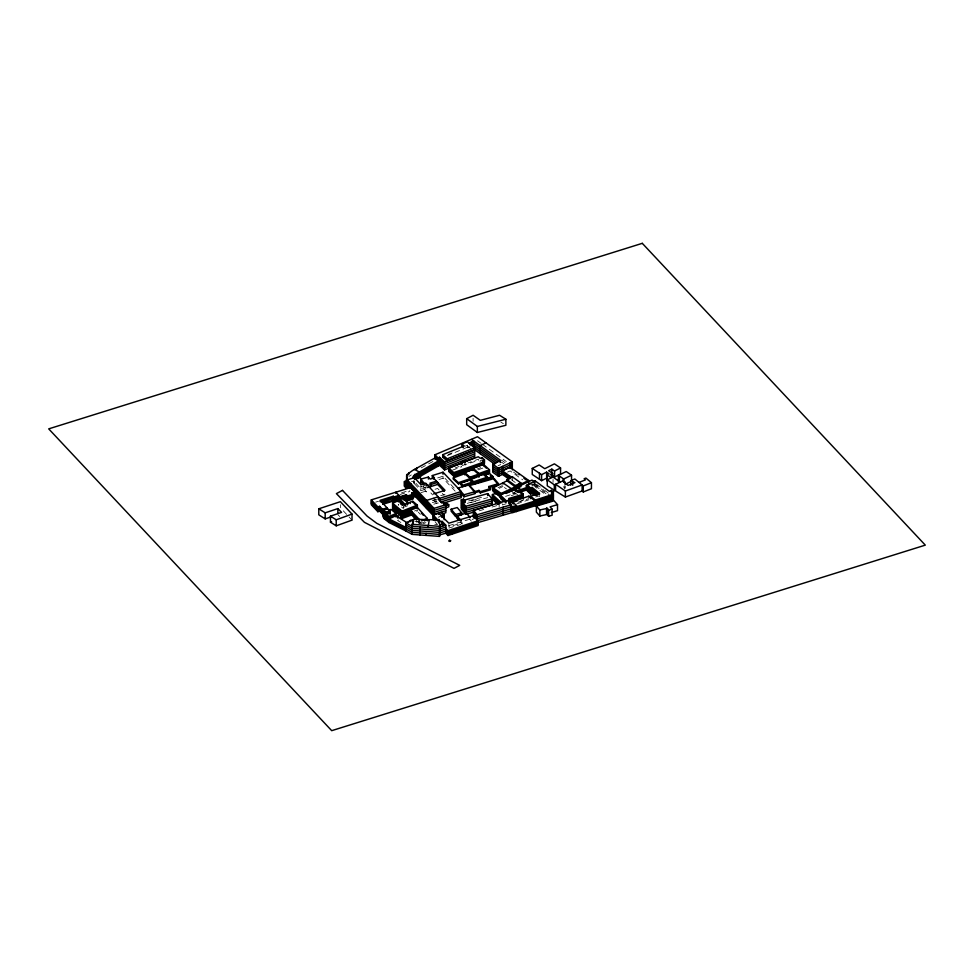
<?xml version="1.0" encoding="UTF-8"?>
<svg xmlns="http://www.w3.org/2000/svg" width="974" height="974" viewBox="0 0 974 974"><rect width="100%" height="100%" fill="white"/><g stroke="black" fill="none" stroke-linecap="round" stroke-linejoin="round"><path stroke-width="0.73" stroke-dasharray="4.87 3.65" d="M408.91 476.432L411.308 474.922M398.427 519.946L397.575 520.457L402.579 523.549M531.427 483.421L534.19 485.076L534.19 486.282L537.198 484.614L537.198 485.819L535.25 486.976L544.661 493.915M421.158 467.897L435.001 460.385M498.031 487.755L502.949 485.259L502.949 486.476L506.492 488.948M499.26 488.339L502.949 486.476M531.865 485.003L535.25 483.348L535.25 486.976M534.19 485.076L535.25 484.553L549.373 494.975M498.091 465.742L500.758 464.513M507.588 472.086L510.145 470.917L522.697 479.829M419.003 523.208L421.766 522.003M420.378 523.817L424.53 522.003M423.142 523.817L425.918 522.612M464.829 446.311L467.544 445.179M447.2 455.686L468.896 446.628M462.236 465.56L478.392 460.361L478.392 459.156L467.946 462.954M419.831 522.417L418.93 522.782L416.446 521.273L416.446 522.478M448.077 454.541L452.119 452.898M469.967 446.762L467.313 447.821L467.313 443.791M414.583 511.021L417.371 509.926L417.371 511.131L414.583 512.227M476.931 469.103L480.803 467.63M478.222 469.821L483.384 467.861M455.199 467.934L459.095 466.522M452.606 470.089L461.688 466.789L460.994 466.083M403.382 507.344L407.497 505.847M482.081 460.032L480.145 460.714L480.145 461.932M506.127 503.728L502.523 504.958L502.523 503.753M518.131 502.231L528.943 498.554M516.78 503.899L528.943 499.759M505.591 496.387L515.465 493.051L518.058 495.328M511.228 495.681L514.053 494.731M441.392 515.952L438.811 516.792L438.811 517.998M535.639 496.996L539.45 495.778L539.45 496.983M411.503 481.74L414.352 480.852L414.352 484.468L413.597 482.118M437.667 477.905L443.024 476.225L456.161 490.226M439.006 479.5L443.024 478.246L455.15 491.152M420.926 486.647L425.687 485.149M401.495 492.844L409.884 490.214M375.635 502.146L378.521 501.245M400.095 494.488L409.884 491.432M426.417 487.937L425.687 487.17L420.926 488.656L414.352 481.655M414.352 483.664L420.926 490.665L425.687 489.179L426.417 491.967L421.632 486.136M420.926 492.674L425.687 491.188L425.687 487.17M435.049 489.265L437.643 488.449L441.344 492.406M440.735 495.693L445.057 494.342M432.334 500.624L436.669 499.26M432.334 502.633L436.669 501.281M433.783 504.191L438.117 502.84L438.117 504.849L433.527 499.966M448.844 525.631L471.392 518.74L471.392 519.946L473.218 519.349L473.218 518.131M448.844 528.042L460.897 524.438M479.147 510.814L486.306 508.72M492.028 507.052L497.751 505.372M520.372 501.147L523.282 500.307M468.64 500.953L483.274 496.837M467.167 503.363L487.67 497.617M471.562 500.648L476.858 499.248L478.161 500.66M475.458 501.367L470.052 502.767L468.457 500.782M415.07 521.321L420.731 521.589M434.757 524.28L437.557 524.414M531.427 484.626L533.265 485.722M500.831 422.095L503.351 423.678M511.216 491.03L514.442 493.063M512.287 492.917L514.442 494.268L514.442 491.858M534.081 483.834L537.198 485.819M513.493 472.086L519.081 476.055M563.24 486.757L565.31 488.242L565.31 485.222M477.503 440.759L481.156 443.377M482.361 444.254L506.346 461.566M501.561 460.118L505.153 462.711M501.561 462.126L503.96 463.855M511.313 479.634L516.086 483.092M536.418 484.224L543.48 489.423M544.661 490.299L548.192 492.905M535.25 485.758L549.373 496.18M467.313 445.812L470.771 448.637M337.844 514.637L339.707 516.524M442.281 493.392L444.132 495.364M433.527 497.958L438.117 502.84M417.797 521.455L419.831 523.622L419.831 521.212L418.93 521.577L418.93 523.988M343.286 510.826L348.132 515.989M349.106 517.024L352.016 520.128M460.483 522.149L462.236 524.036L462.236 522.831L448.844 526.837L448.844 524.426M435.135 521.906L437.07 523.963M469.358 518.923L471.392 521.151M418.357 512.214L420.342 514.394M430.861 492.941L432.639 494.938M423.252 486.148L425.687 489.179M414.352 483.262L413.597 480.913L413.597 483.335L413.244 481.059M564.336 485.685L564.336 488.704M553.049 479.366L553.049 482.373M515.465 493.051L515.465 494.256M512.421 479.232L512.421 480.438M499.175 504.958L499.175 506.967M473.096 418.284L473.096 421.304M465.341 463.904L465.341 465.109M464.708 463.32L464.708 464.525M443.024 476.225L443.024 478.246M420.926 484.638L420.926 490.665M403.382 506.127L403.382 508.55L398.329 504.337L398.329 505.543M340.376 504.715L340.376 507.734"/><path stroke-width="1.46" d="M472.524 483.214L472.524 480.803L470.357 478.672L484.273 474.021L487.511 477.102L487.511 479.512L473.51 484.188L472.524 483.214L462.674 486.55L460.617 484.443L460.617 483.238L470.357 479.878L473.51 482.982L492.856 476.456L492.856 477.662L487.511 479.512M406.572 481.387L406.694 474.728L412.501 470.552L435.001 457.963L437.983 461.116L419.392 472.013L419.392 473.218L437.983 462.321M429.23 519.994L428.012 527.494M437.557 520.384L440.041 524.73L439.493 536.394L412.197 534.373L412.197 524.316L413.658 519.252L439.091 519.921L442.927 523.939L442.927 525.948M438.811 514.382L438.811 513.176L448.844 523.221L473.218 515.721L478.124 520.7L478.124 525.522L448.003 535.505L445.788 533.216L445.788 525.169L440.041 526.739L439.493 528.346L412.197 526.325L413.293 522.527M439.493 536.394L439.493 526.337L440.041 524.73L442.927 523.939M420.415 473.754L414.668 475.738L413.244 477.43L414.668 474.533L420.415 472.548L420.415 477.37L414.668 479.354L414.668 474.533M416.446 520.067L416.446 518.862L410.298 520.457L408.143 521.979M522.892 493.855L523.282 499.102L523.282 494.268L520.457 491.541L518.923 492.467L515.465 489.435L499.942 494.658L499.942 497.081L504.751 501.732M397.575 518.046L398.427 516.33L396.82 515.368L388.991 518.899L385.887 516.439M420.622 473.693L437.983 463.527M420.622 474.898L437.983 464.732M420.622 476.103L439.578 465.304L444.594 469.906L474.618 457.877L474.667 447.797L467.313 441.782L461.846 444.01L461.846 446.019L463.429 447.322M420.415 474.959L414.668 476.943M420.415 476.164L414.668 478.149M466.68 418.662L473.096 415.265L480.316 420.342L499.577 415.265L505.871 419.234L505.871 425.273L477.345 432.48L466.68 424.701L466.68 418.662L477.345 426.454L505.871 419.234M508.562 503.047L512.239 506.772L512.239 512.799L553.415 500.222L553.378 491.736L551.333 490.336L549.373 491.359L535.25 480.937L527.214 484.857L527.214 490.884L530.623 494.098L532.169 493.441L534.251 495.145M506.955 479.61L515.234 485.612L515.234 486.83L506.955 480.815L506.955 479.61L512.421 476.822L520.968 483.019L520.968 486.635M500.027 496.241L493.124 491.468L493.124 487.84L507.004 480.779M532.254 468.421L541.605 474.655L546.633 472.134L546.633 478.173L541.605 480.681L532.254 474.46L532.254 468.421L539.17 464.963L544.77 468.689L554.401 463.855L560.561 467.958L560.561 473.997L554.571 477.004L551.82 475.166L551.82 469.139L548.642 470.734L552.635 473.388L552.635 476.408M551.82 469.139L554.571 470.966L560.561 467.958M552.635 473.388L550.334 474.545L553.049 476.347L550.882 477.43L546.901 474.801L549.032 473.729L546.633 472.134M558.394 475.336L559.38 476.018L559.38 482.045L558.394 481.363L558.394 475.336L566.235 471.538L571.543 475.19L571.543 481.217L565.005 484.382M559.38 476.018L563.702 478.989L571.543 475.19M515.234 485.612L520.968 483.019M528.712 482.897L528.712 480.474L501.172 493.416L493.124 487.84M502.426 494.025L531.999 480.097L534.081 481.424M506.2 493.428L513.286 490.105M553.378 491.736L551.381 492.674L553.415 494.195L535.371 500.015L530.562 496.216L539.45 493.368L539.45 494.573L532.169 488.619L530.623 489.277L527.214 486.063M553.378 492.941L551.381 493.879L553.415 495.401L512.239 507.978M435.001 459.18L435.001 454.748L477.503 436.729L512.324 461.859L512.324 469.906M486.014 442.866L480.109 445.593L480.109 453.641M471.611 439.457L500.758 460.495L492.771 464.184L498.445 468.275L512.324 461.859M502.487 472.427L498.445 474.301L492.771 470.211M492.771 464.184L492.771 472.232L498.445 476.31L502.487 474.448L508.866 479.062M583.268 491.967L582.123 491.006L565.383 497.044L547.254 485.807L547.254 479.768L553.074 477.077L560.147 482.154L563.24 480.718L565.31 482.215L564.336 482.666L568.159 485.417L574.916 482.666L570.801 480.669L574.879 479.001L583.268 485.941L583.268 491.967L591.437 488.729L591.437 482.69L585.91 478.051L584.12 478.758L585.447 479.878L579.067 482.41M547.254 479.768L554.328 484.857L560.147 482.154M512.324 463.868L498.445 470.284L492.771 466.193M512.324 465.876L498.445 472.293L492.771 468.202M528.712 480.474L510.145 467.289L502.487 470.819L512.421 478.027L512.421 476.822M530.306 483.92L525.85 485.941L527.604 487.183L515.757 491.383M473.729 443.085L472.378 441.94L470.771 442.598L472.195 443.767L473.729 443.085L473.729 447.115M473.729 445.106L472.195 445.775L472.195 443.767M421.766 520.798L427.294 518.387L417.371 507.503L400.959 513.98L400.959 517.596L402.104 518.485L411.685 514.954L415.752 519.288M424.53 520.798L427.294 519.592M400.959 517.596L402.043 517.157L392.595 509.195L392.595 503.168L398.329 500.709L403.382 504.922L412.781 501.293L417.371 505.092L417.371 508.708M383.123 509.901L386.154 512.312L386.154 519.556L383.123 517.145L383.123 509.901L387.116 508.221L390.16 510.619L390.16 514.248M388.553 510.4L390.927 509.402L396.101 513.493L396.101 517.121M386.154 512.312L390.16 510.619M390.16 511.837L386.154 513.517L383.123 511.107M390.16 513.042L386.154 514.722L383.123 512.324M385.887 514.029L388.991 516.488L396.101 513.493M396.101 514.698L388.991 517.693L385.887 515.234M527.214 484.857L530.623 488.071L532.169 487.414L539.45 493.368M460.994 462.455L461.688 464.379L460.994 462.455L464.708 460.909L465.341 462.699M484.468 463.466L484.468 459.85L482.373 460.702L483.774 462.041L483.774 465.657M482.373 461.907L484.468 461.055M437.983 465.937L437.983 457.89L439.578 457.256L444.594 461.859L474.618 449.83L447.163 460.836L442.695 456.733L442.695 454.724L464.221 445.958L461.846 444.01M442.695 454.724L447.163 458.827L474.667 447.797M468.64 443.267L473.936 441.137L473.936 449.184L494.682 464.16M469.967 444.741L473.936 443.146L500.758 462.504M437.983 461.919L439.578 461.274L444.594 465.889L474.618 453.86M437.983 463.928L439.578 463.283L444.594 467.897L474.618 455.869M474.618 451.851L444.594 463.868L439.578 459.265L437.983 459.911L435.001 456.757M583.268 485.941L591.437 482.69M392.595 503.168L402.043 511.119L417.371 505.092M473.06 470.564L473.06 468.153L483.384 464.233L489.472 469.748L489.472 473.364L492.856 476.456M464.768 474.922L464.756 472.487L473.06 469.358L479.001 474.728L489.472 470.953M406.572 478.977L406.706 481.801L406.706 478.185L407.753 480.413L404.405 481.546L406.365 483.396L407.242 483.08M407.242 484.285L406.365 484.602L404.405 482.763M407.242 485.49L406.365 485.819L404.405 483.968M407.242 486.696L406.365 487.024L404.405 485.174M404.405 481.546L404.405 486.379L406.365 488.23L407.242 487.901L407.278 479.89L414.352 477.637L420.926 484.638L425.687 483.141L439.98 498.785L439.98 500.794M446.129 505.786L448.746 504.812L448.746 506.821L446.129 507.795L446.129 505.786L444.57 504.386L447.188 503.412L448.746 504.812M469.955 478.404L464.756 473.693L453.275 477.942L458.474 482.641L489.472 472.159M453.275 477.942L453.275 479.147L458.474 483.859L477.004 477.114M400.959 513.98L402.104 514.869L411.685 511.338L419.831 520.006M444.217 519.751L444.217 514.929L441.551 515.916L441.551 517.121L444.217 516.135M465.341 461.493L478.392 456.745L480.145 458.304L482.081 457.622L484.468 459.85M473.766 469.176L453.762 476.213L448.722 471.489L448.722 467.873L461.688 463.174M498.031 504.495L492.43 499.394L492.43 494.561L496.18 493.197L506.127 502.523M330.466 516.171L336.225 519.799L352.016 514.089L352.016 520.128L336.225 525.826L330.466 522.198L330.466 516.171L341.582 512.373L337.844 508.598L325.182 512.835L318.79 508.805L318.79 514.844L325.182 518.874L330.807 516.987M484.273 474.021L484.273 475.227L489.435 473.364L485.539 474.776M412.197 534.373L405.756 530.927L405.756 522.88L412.075 520.603L413.658 521.26M555.57 490.312L555.57 484.285L565.383 491.018L582.123 484.979L582.123 491.006M489.472 469.748L479.001 473.522L473.06 468.153M517.072 492.126L527.604 488.388M519.702 492.394L527.604 489.593M464.756 472.487L469.955 477.199L478.417 474.204L479.001 474.728M448.722 467.873L453.762 472.597L483.774 462.041M483.774 463.247L453.762 473.802L448.722 469.078M483.774 464.452L453.762 475.008L448.722 470.284M330.466 522.198L331.623 521.808M535.371 501.22L528.943 496.143L511.374 502.109L511.374 500.904M460.617 483.238L462.674 485.332L472.524 482.008M472.524 480.803L473.51 481.777L487.511 477.102M445.788 528.383L448.003 530.672L478.124 520.7M478.124 521.906L448.003 531.889L445.788 529.588M478.124 523.111L448.003 533.095L445.788 530.806M445.788 532.011L448.003 534.3L478.124 524.316M318.79 508.805L340.376 501.695L352.016 514.089M433.211 519.836L433.211 515.003L441.392 512.336L444.217 514.929M553.415 496.606L512.239 509.183M553.415 497.811L512.239 510.388M553.415 499.017L512.239 511.594M433.698 479.074L432.298 477.577L432.298 475.568L443.024 472.207L461.213 491.578L461.213 497.617L443.888 503.034M420.829 483.116L420.829 479.086L428.377 477.065L430.191 479.074L434.404 477.808L432.298 475.568M371.289 499.881L377.851 506.882L379.677 506.31L382.478 509.292L382.478 514.126L379.677 511.131L377.851 511.703L371.289 504.715L371.289 499.881L411.272 487.365L415.399 491.748L411.698 492.917L411.698 494.122L415.399 492.966L411.272 488.571L411.272 484.151M402.932 504.544L398.914 500.222L393.983 501.768L393.289 496.216L380.043 500.356L387.08 507.856L387.08 509.061M427.61 485.563L437.643 482.422L445.057 490.324L433.527 493.928M393.983 496.947L398.914 495.401L400.119 496.691L400.119 501.513M380.043 501.561L393.289 497.422L393.983 498.152L398.914 496.606L400.119 497.897L406.365 495.936L407.534 497.178L412.964 495.474M427.61 487.572L437.643 484.431L444.132 491.346M381.37 502.353L393.289 498.627L393.983 499.358L398.914 497.811L405.744 505.165M400.119 496.691L406.365 494.731L407.534 495.961L407.534 500.794L412.964 499.09L412.964 494.268L411.698 492.917M382.697 503.144L398.914 499.017L404.807 505.36M407.534 495.961L412.964 494.268M382.697 504.362L393.289 501.038L393.983 501.768M412.927 494.938L415.399 494.171M400.119 499.102L406.365 497.142L407.534 498.384L412.964 496.679M412.927 496.143L415.399 495.376M404.113 499.053L406.365 498.347L407.534 499.589L412.964 497.884M404.113 500.271L406.365 499.565L407.534 500.794M412.927 497.349L415.399 496.582L434.039 516.439M382.478 509.292L387.08 507.856M385.935 509.426L382.478 510.51L379.677 507.515L377.851 508.087L371.289 501.086M438.117 496.801L426.551 500.417L426.551 508.465M438.117 498.81L461.213 491.578M439.98 498.785L438.324 499.309L441.831 503.047L443.694 502.462L445.8 504.715L445.8 512.762L441.879 513.992M439.566 500.368L461.213 493.599M441.003 501.927L461.213 495.608M407.278 479.89L434.039 508.391L445.8 504.715M445.8 506.724L434.039 510.4L407.278 481.899M445.8 508.732L434.039 512.421L415.399 492.552M415.399 494.573L434.039 514.43L445.8 510.753M437.643 484.431L437.643 482.422L436.474 481.18L429.887 483.177L431.178 484.443L431.178 486.452M478.964 490.397L480.279 491.687L490.579 488.558L490.579 489.776L480.279 492.893L478.964 490.397L474.362 491.687L469.103 485.722L494.122 478.551L498.457 483.652L498.457 484.857L488.79 487.731L488.79 486.525L498.457 483.652M557.518 504.629L550.079 506.87L552.136 509.195L552.136 515.234L548.618 516.293L547.558 515.112L547.632 508.294L539.864 509.974L536.37 506.103L554.072 500.794L557.518 504.629L557.518 510.668L551.321 512.531M547.558 515.112L548.179 514.929M458.717 520.262L456.952 518.375L456.952 515.964L466.29 513.152L470.369 517.62M547.558 509.073L548.618 510.254L552.136 509.195M536.37 506.103L536.37 512.129L539.864 516.013L547.632 514.321M511.362 504.739L507.576 500.466L473.425 510.473L477.187 514.759L511.362 504.739L511.362 512.787L477.187 522.807M511.362 506.76L477.187 516.768L473.425 512.482M511.362 508.769L477.187 518.777L473.425 514.503M511.362 510.778L477.187 520.798L477.187 514.759M512.239 506.772L516.463 505.543L516.463 511.569M523.282 494.268L508.72 498.481L516.463 505.543M510.169 500.478L522.892 496.277M510.169 501.683L522.892 497.483M513.091 502.048L517.462 500.782M475.044 491.663L469.103 484.918L457.975 488.059L463.928 494.804L475.044 491.663L475.044 493.672L463.928 496.813L460.946 493.441M478.964 491.602L474.362 492.893L474.362 491.687M461.311 499.784L463.514 499.163L465.243 501.22L465.243 502.426L463.052 503.047L461.311 499.784L461.311 509.037L464.902 513.298M487.67 493.599L461.311 500.989L465.791 506.31L465.791 512.348L492.15 504.958L492.15 498.919L487.67 493.599L487.67 495.608M463.052 501.841L465.243 501.22M451.169 509.232L457.232 507.539L461.664 512.811L461.664 514.832L455.613 516.524L451.169 511.24L451.169 509.232L455.613 514.516L455.613 516.524M465.791 506.31L492.15 498.919M492.15 500.928L465.791 508.331L461.311 502.998M492.15 502.949L465.791 510.339L461.311 505.007M455.613 514.516L461.664 512.811M465.791 514.357L474.582 511.898M445.788 527.178L440.041 528.748L439.493 530.355L412.197 528.346L405.756 524.889M445.788 529.186L440.041 530.769L439.493 532.376L412.197 530.355L405.756 526.91M445.788 531.207L440.041 532.778L439.493 534.385L412.197 532.364L405.756 528.919M440.041 534.787L445.788 533.216M412.197 524.316L439.493 526.337M514.333 488.424L516.232 489.082L519.824 487.183L518.825 486.464M388.991 518.899L405.756 527.311M405.756 528.517L388.991 520.104L385.887 517.657M405.756 529.722L388.991 521.309L385.887 518.862M383.817 517.218L383.817 518.424L388.991 522.527L405.756 530.927M414.449 469.419L420.415 472.548M419.392 476.834L420.415 477.37M405.756 522.88L412.197 526.325M397.575 516.829L407.57 523.026M493.124 489.045L501.172 494.622L501.172 493.416M493.124 490.251L500.027 495.036M523.902 478.271L526.301 479.975M473.936 445.167L497.117 461.883M473.936 447.176L495.9 463.015M519.824 488.388L518.825 487.67L514.333 489.63L514.333 487.219M502.487 472.025L509.926 477.418M502.487 473.242L509.926 478.636L509.926 476.213M383.123 513.529L386.154 515.928M383.123 514.735L386.154 517.133M383.123 515.94L386.154 518.338M537.38 494.074L532.169 489.825L530.623 490.482L527.214 487.268M537.38 495.279L532.169 491.03L530.623 491.687L527.214 488.473M536.333 495.644L532.169 492.235L530.623 492.893L527.214 489.678M442.695 456.733L446.555 459.898M413.926 503.448L417.371 506.297L402.043 512.324L392.595 504.374M400.351 503.607L402.372 505.287M392.595 505.579L402.043 513.529L402.043 511.119M392.595 506.784L402.043 514.747L400.959 515.185L402.104 516.074L411.685 512.543L418.808 520.128M392.595 507.99L402.043 515.952L400.959 516.39L402.104 517.279L411.685 513.748L416.775 519.166M486.428 468.202L483.384 465.45L483.384 464.233M490.287 475.349L492.856 477.662M478.417 476.615L478.587 474.362M513.408 503.96L508.72 499.686L522.892 495.072M492.43 494.561L501.403 502.73M492.43 495.766L500.283 502.913M492.43 496.983L499.151 503.095M492.43 498.189L499.151 504.313M500.599 498.554L502.803 500.624M484.273 475.227L486.428 477.284M478.587 473.157L479.001 477.138M522.076 494.293L520.457 492.747L520.457 491.541M499.942 494.658L506.675 501.184M499.942 495.863L505.713 501.464M441.892 521.078L445.788 525.169M435.001 454.748L437.983 457.89M433.552 478.076L436.474 481.18M407.278 483.92L414.364 491.456M407.278 485.929L409.275 488.059M402.98 498.201L408.179 503.728M382.478 511.715L379.677 508.72L377.851 509.292L371.289 502.292M382.478 512.921L379.677 509.926L377.851 510.498L371.289 503.509M456.952 515.964L461.359 520.676M456.952 517.17L460.483 520.944M433.211 515.003L438.032 520.165M433.211 516.22L437.07 520.347M433.211 517.425L436.108 520.518M433.211 518.631L435.135 520.688M421.34 513.067L423.325 515.246M488.79 486.525L490.579 488.558M475.312 518.655L473.425 516.512L473.425 510.473M496.728 482.812L494.122 479.756L494.122 478.551M461.311 507.028L465.791 512.348M420.829 479.086L424.871 484.139M420.829 481.095L423.252 484.127M407.753 481.619L406.572 476.566M413.244 476.225L413.597 478.502M572.712 482.227L572.712 485.247M570.801 480.669L570.801 485.186M565.383 491.018L565.383 497.044M563.702 478.989L563.702 482.008M563.216 478.66L563.216 481.68M554.571 470.966L554.571 477.004M554.328 484.857L554.328 490.884M551.333 490.336L551.333 491.541M548.618 510.254L548.618 516.293M547.023 508.477L547.023 514.503M546.901 474.801L546.901 480.827M546.56 507.965L546.56 514.004M541.605 474.655L541.605 480.681M539.864 509.974L539.864 516.013M539.486 473.242L539.486 479.269M535.25 480.937L535.25 482.142M535.371 500.015L535.371 506.054M534.19 481.448L534.19 482.654M532.169 487.414L532.169 493.441M530.623 488.071L530.623 494.098M530.562 496.216L530.562 498.627M528.943 496.143L528.943 497.349M519.081 473.644L519.081 474.849M518.825 484.041L518.825 488.875M515.465 489.435L515.465 490.64M511.216 491.03L511.216 488.619L502.949 482.848L502.949 484.054M510.145 462.869L510.145 466.887M510.145 467.289L510.145 468.494M503.278 507.125L503.278 515.173M502.487 466.4L502.487 474.448M499.297 467.873L499.297 475.921M498.445 468.275L498.445 476.31M496.18 493.197L496.18 494.415M482.081 457.622L482.081 458.827M480.279 491.687L480.279 492.893M477.345 426.454L477.345 432.48M473.51 481.777L473.51 484.188M473.218 515.721L473.218 516.926M470.771 442.598L470.771 444.607M470.357 478.672L470.357 481.083M469.955 477.199L469.955 479.61M466.29 513.152L466.29 514.357M464.708 460.909L464.708 462.114M463.928 494.804L463.928 496.813M463.514 499.163L463.514 500.368M462.674 485.332L462.674 486.55M458.474 482.641L458.474 483.859M453.762 472.597L453.762 476.213M451.924 529.418L451.924 534.239M448.003 530.672L448.003 535.505M447.529 458.681L447.529 460.69M447.163 458.827L447.163 460.836M444.594 461.859L444.594 469.906M443.694 502.462L443.694 504.471M443.024 472.207L443.024 474.216M439.578 457.256L439.578 465.304M439.091 519.921L439.091 521.93M434.039 508.391L434.039 514.43M428.377 477.065L428.377 479.074M427.294 518.387L427.294 520.798M426.417 483.92L426.417 485.929M426.101 533.387L426.101 535.408M420.013 526.91L420.013 534.957M418.491 473.632L418.491 478.453M417.383 473.133L417.383 477.966M416.665 468.117L416.665 469.322M415.399 488.534L415.399 496.582M412.781 501.293L412.781 502.499M412.635 519.714L412.635 520.92M411.685 511.338L411.685 514.954M410.249 502.316L410.249 503.521M410.298 520.457L410.298 521.662M408.91 472.804L408.91 474.009L406.694 475.933L406.694 474.728M407.497 503.436L407.497 504.642M406.365 483.396L406.365 488.23M406.365 494.731L406.365 499.565M402.98 495.79L402.98 499.406M402.104 514.869L402.104 518.485M398.914 500.222L398.914 495.401L395.894 492.187L395.894 493.392M398.329 500.709L398.329 501.914M398.427 516.33L398.427 517.535M393.289 496.216L393.289 501.038M388.991 516.488L388.991 522.527M387.116 508.221L387.116 509.426M379.677 506.31L379.677 511.131M377.851 506.882L377.851 511.703M337.844 508.598L337.844 513.128M336.225 519.799L336.225 525.826M325.182 512.835L325.182 518.874M449.55 540.229L448.71 541.02L449.939 541.471L450.792 540.68L449.55 540.229M342.507 490.385L336.395 493.623L364.41 522.32L454.042 568.366L459.704 565.358L376.743 523.294L367.015 516.025L342.507 490.385M642.292 243.33L48.7 428.864L331.708 730.67L925.3 545.136L642.292 243.33"/></g></svg>
